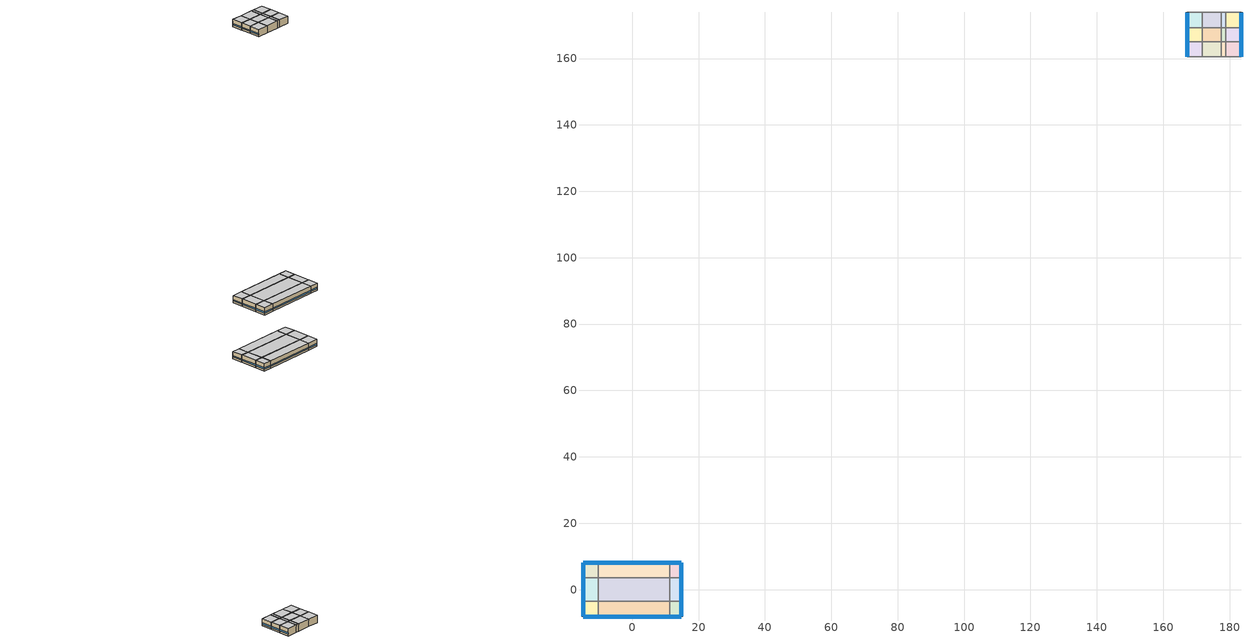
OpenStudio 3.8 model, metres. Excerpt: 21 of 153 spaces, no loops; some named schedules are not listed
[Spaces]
Outpatient Office A end_a - Story Mid2
 floor adiabatic (Typical Interior Floor): -14.8,-8.11 -14.8,-3.54 -10.22,-3.54 -10.22,-8.11 z6.1
 wall outside: -14.8,-3.54 -14.8,-8.11 -10.22,-8.11 z6.1:9.14
 wall to Outpatient Office B end_a - Story Mid2: -10.22,-3.54 -14.8,-3.54 z6.1:9.14
 wall to Outpatient Office A  - Story Mid2: -10.22,-8.11 -10.22,-3.54 z6.1:9.14
 window (Window U-0.75 SHGC 0.48): -14.8,-3.56 -14.8,-8.08 / -14.77,-8.11 -10.25,-8.11 z6.86:7.41
 ceiling adiabatic (Typical Interior Ceiling): -10.22,-8.11 -10.22,-3.54 -14.8,-3.54 -14.8,-8.11 z9.14
Outpatient Office B end_a - Story Mid2
 floor adiabatic (Typical Interior Floor): -14.8,-3.54 -14.8,3.54 -10.22,3.54 -10.22,-3.54 z6.1
 wall outside: -14.8,3.54 -14.8,-3.54 z6.1:9.14
 wall to Outpatient Office C end_a - Story Mid2: -10.22,3.54 -14.8,3.54 z6.1:9.14
 wall to Outpatient Office B  - Story Mid2: -10.22,-3.54 -10.22,3.54 z6.1:9.14
 window (Window U-0.75 SHGC 0.48): -14.8,3.51 -14.8,-3.51 z6.86:7.41
 ceiling adiabatic (Typical Interior Ceiling): -10.22,-3.54 -10.22,3.54 -14.8,3.54 -14.8,-3.54 z9.14
Outpatient Office C end_a - Story Mid2
 floor adiabatic (Typical Interior Floor): -14.8,3.54 -14.8,8.11 -10.22,8.11 -10.22,3.54 z6.1
 wall outside: -10.22,8.11 -14.8,8.11 -14.8,3.54 z6.1:9.14
 wall to Outpatient Office C  - Story Mid2: -10.22,3.54 -10.22,8.11 z6.1:9.14
 window (Window U-0.75 SHGC 0.48): -10.25,8.11 -14.77,8.11 / -14.8,8.08 -14.8,3.56 z6.86:7.41
 ceiling adiabatic (Typical Interior Ceiling): -10.22,3.54 -10.22,8.11 -14.8,8.11 -14.8,3.54 z9.14
Outpatient Office A  - Story Mid2
 floor adiabatic (Typical Interior Floor): -10.22,-8.11 -10.22,-3.54 11.34,-3.54 11.34,-8.11 z6.1
 wall outside: -10.22,-8.11 11.34,-8.11 z6.1:9.14
 wall to Outpatient Office B  - Story Mid2: 11.34,-3.54 -10.22,-3.54 z6.1:9.14
 wall to Outpatient Janitor A  - Story Mid2: 11.34,-8.11 11.34,-3.54 z6.1:9.14
 window (Window U-0.75 SHGC 0.48): -10.2,-8.11 11.31,-8.11 z6.86:7.41
 ceiling adiabatic (Typical Interior Ceiling): 11.34,-8.11 11.34,-3.54 -10.22,-3.54 -10.22,-8.11 z9.14
Outpatient Office B  - Story Mid2
 floor adiabatic (Typical Interior Floor): -10.22,-3.54 -10.22,3.54 11.34,3.54 11.34,-3.54 z6.1
 wall to Outpatient Office C  - Story Mid2: 11.34,3.54 -10.22,3.54 z6.1:9.14
 wall to Outpatient Janitor B  - Story Mid2: 11.34,-3.54 11.34,3.54 z6.1:9.14
 ceiling adiabatic (Typical Interior Ceiling): 11.34,-3.54 11.34,3.54 -10.22,3.54 -10.22,-3.54 z9.14
Outpatient Office C  - Story Mid2
 floor adiabatic (Typical Interior Floor): -10.22,3.54 -10.22,8.11 11.34,8.11 11.34,3.54 z6.1
 wall outside: 11.34,8.11 -10.22,8.11 z6.1:9.14
 wall to Outpatient Janitor C  - Story Mid2: 11.34,3.54 11.34,8.11 z6.1:9.14
 window (Window U-0.75 SHGC 0.48): 11.31,8.11 -10.2,8.11 z6.86:7.41
 ceiling adiabatic (Typical Interior Ceiling): 11.34,3.54 11.34,8.11 -10.22,8.11 -10.22,3.54 z9.14
Outpatient Janitor A  - Story Mid2
 floor adiabatic (Typical Interior Floor): 11.34,-8.11 11.34,-3.54 14.8,-3.54 14.8,-8.11 z6.1
 wall outside: 11.34,-8.11 14.8,-8.11 14.8,-3.54 z6.1:9.14
 wall to Outpatient Janitor B  - Story Mid2: 14.8,-3.54 11.34,-3.54 z6.1:9.14
 window (Window U-0.75 SHGC 0.48): 11.36,-8.11 14.77,-8.11 / 14.8,-8.08 14.8,-3.56 z6.86:7.41
 ceiling adiabatic (Typical Interior Ceiling): 14.8,-8.11 14.8,-3.54 11.34,-3.54 11.34,-8.11 z9.14
Outpatient Janitor B  - Story Mid2
 floor adiabatic (Typical Interior Floor): 11.34,-3.54 11.34,3.54 14.8,3.54 14.8,-3.54 z6.1
 wall outside: 14.8,-3.54 14.8,3.54 z6.1:9.14
 wall to Outpatient Janitor C  - Story Mid2: 14.8,3.54 11.34,3.54 z6.1:9.14
 window (Window U-0.75 SHGC 0.48): 14.8,-3.51 14.8,3.51 z6.86:7.41
 ceiling adiabatic (Typical Interior Ceiling): 14.8,-3.54 14.8,3.54 11.34,3.54 11.34,-3.54 z9.14
Outpatient Janitor C  - Story Mid2
 floor adiabatic (Typical Interior Floor): 11.34,3.54 11.34,8.11 14.8,8.11 14.8,3.54 z6.1
 wall outside: 14.8,3.54 14.8,8.11 11.34,8.11 z6.1:9.14
 window (Window U-0.75 SHGC 0.48): 14.8,3.56 14.8,8.08 / 14.77,8.11 11.36,8.11 z6.86:7.41
 ceiling adiabatic (Typical Interior Ceiling): 14.8,3.54 14.8,8.11 11.34,8.11 11.34,3.54 z9.14
Outpatient Janitor A end_a - Story Mid2
 floor adiabatic (Typical Interior Floor): 167.2,160.51 167.2,165.08 171.77,165.08 171.77,160.51 z6.1
 wall outside: 167.2,165.08 167.2,160.51 z6.1:9.14
 wall to Outpatient Janitor B end_a - Story Mid2: 171.77,165.08 167.2,165.08 z6.1:9.14
 wall to Outpatient Janitor A  - Story Mid2 1: 171.77,160.51 171.77,165.08 z6.1:9.14
 wall adiabatic (Typical Interior Wall): 167.2,160.51 171.77,160.51 z6.1:9.14
 window (Window U-0.75 SHGC 0.48): 167.2,165.06 167.2,160.53 z6.86:7.41
 ceiling adiabatic (Typical Interior Ceiling): 171.77,160.51 171.77,165.08 167.2,165.08 167.2,160.51 z9.14
Outpatient Janitor B end_a - Story Mid2
 floor adiabatic (Typical Interior Floor): 167.2,165.08 167.2,169.31 171.77,169.31 171.77,165.08 z6.1
 wall outside: 167.2,169.31 167.2,165.08 z6.1:9.14
 wall to Outpatient Janitor C end_a - Story Mid2: 171.77,169.31 167.2,169.31 z6.1:9.14
 wall to Outpatient Janitor B  - Story Mid2 1: 171.77,165.08 171.77,169.31 z6.1:9.14
 window (Window U-0.75 SHGC 0.48): 167.2,169.28 167.2,165.11 z6.86:7.41
 ceiling adiabatic (Typical Interior Ceiling): 171.77,165.08 171.77,169.31 167.2,169.31 167.2,165.08 z9.14
Outpatient Janitor C end_a - Story Mid2
 floor adiabatic (Typical Interior Floor): 167.2,169.31 167.2,173.88 171.77,173.88 171.77,169.31 z6.1
 wall outside: 167.2,173.88 167.2,169.31 z6.1:9.14
 wall adiabatic (Typical Interior Wall): 171.77,173.88 167.2,173.88 z6.1:9.14
 wall to Outpatient Janitor C  - Story Mid2 1: 171.77,169.31 171.77,173.88 z6.1:9.14
 window (Window U-0.75 SHGC 0.48): 167.2,173.86 167.2,169.33 z6.86:7.41
 ceiling adiabatic (Typical Interior Ceiling): 171.77,169.31 171.77,173.88 167.2,173.88 167.2,169.31 z9.14
Outpatient Janitor A  - Story Mid2 1
 floor adiabatic (Typical Interior Floor): 171.77,160.51 171.77,165.08 177.53,165.08 177.53,160.51 z6.1
 wall to Outpatient Janitor B  - Story Mid2 1: 177.53,165.08 171.77,165.08 z6.1:9.14
 wall to Outpatient PhysicalTherapy A  - Story Mid2: 177.53,160.51 177.53,165.08 z6.1:9.14
 wall adiabatic (Typical Interior Wall): 171.77,160.51 177.53,160.51 z6.1:9.14
 ceiling adiabatic (Typical Interior Ceiling): 177.53,160.51 177.53,165.08 171.77,165.08 171.77,160.51 z9.14
Outpatient Janitor B  - Story Mid2 1
 floor adiabatic (Typical Interior Floor): 171.77,165.08 171.77,169.31 177.53,169.31 177.53,165.08 z6.1
 wall to Outpatient Janitor C  - Story Mid2 1: 177.53,169.31 171.77,169.31 z6.1:9.14
 wall to Outpatient PhysicalTherapy B  - Story Mid2: 177.53,165.08 177.53,169.31 z6.1:9.14
 ceiling adiabatic (Typical Interior Ceiling): 177.53,165.08 177.53,169.31 171.77,169.31 171.77,165.08 z9.14
Outpatient Janitor C  - Story Mid2 1
 floor adiabatic (Typical Interior Floor): 171.77,169.31 171.77,173.88 177.53,173.88 177.53,169.31 z6.1
 wall adiabatic (Typical Interior Wall): 177.53,173.88 171.77,173.88 z6.1:9.14
 wall to Outpatient PhysicalTherapy C  - Story Mid2: 177.53,169.31 177.53,173.88 z6.1:9.14
 ceiling adiabatic (Typical Interior Ceiling): 177.53,169.31 177.53,173.88 171.77,173.88 171.77,169.31 z9.14
Outpatient PhysicalTherapy A  - Story Mid2
 floor adiabatic (Typical Interior Floor): 177.53,160.51 177.53,165.08 178.84,165.08 178.84,160.51 z6.1
 wall to Outpatient PhysicalTherapy B  - Story Mid2: 178.84,165.08 177.53,165.08 z6.1:9.14
 wall to Outpatient Janitor A end_b - Story Mid2: 178.84,160.51 178.84,165.08 z6.1:9.14
 wall adiabatic (Typical Interior Wall): 177.53,160.51 178.84,160.51 z6.1:9.14
 ceiling adiabatic (Typical Interior Ceiling): 178.84,160.51 178.84,165.08 177.53,165.08 177.53,160.51 z9.14
Outpatient PhysicalTherapy B  - Story Mid2
 floor adiabatic (Typical Interior Floor): 177.53,165.08 177.53,169.31 178.84,169.31 178.84,165.08 z6.1
 wall to Outpatient PhysicalTherapy C  - Story Mid2: 178.84,169.31 177.53,169.31 z6.1:9.14
 wall to Outpatient Janitor B end_b - Story Mid2: 178.84,165.08 178.84,169.31 z6.1:9.14
 ceiling adiabatic (Typical Interior Ceiling): 178.84,165.08 178.84,169.31 177.53,169.31 177.53,165.08 z9.14
Outpatient PhysicalTherapy C  - Story Mid2
 floor adiabatic (Typical Interior Floor): 177.53,169.31 177.53,173.88 178.84,173.88 178.84,169.31 z6.1
 wall adiabatic (Typical Interior Wall): 178.84,173.88 177.53,173.88 z6.1:9.14
 wall to Outpatient Janitor C end_b - Story Mid2: 178.84,169.31 178.84,173.88 z6.1:9.14
 ceiling adiabatic (Typical Interior Ceiling): 178.84,169.31 178.84,173.88 177.53,173.88 177.53,169.31 z9.14
Outpatient Janitor A end_b - Story Mid2
 floor adiabatic (Typical Interior Floor): 178.84,160.51 178.84,165.08 183.41,165.08 183.41,160.51 z6.1
 wall outside: 183.41,160.51 183.41,165.08 z6.1:9.14
 wall to Outpatient Janitor B end_b - Story Mid2: 183.41,165.08 178.84,165.08 z6.1:9.14
 wall adiabatic (Typical Interior Wall): 178.84,160.51 183.41,160.51 z6.1:9.14
 window (Window U-0.75 SHGC 0.48): 183.41,160.53 183.41,165.06 z6.86:7.41
 ceiling adiabatic (Typical Interior Ceiling): 183.41,160.51 183.41,165.08 178.84,165.08 178.84,160.51 z9.14
Outpatient Janitor B end_b - Story Mid2
 floor adiabatic (Typical Interior Floor): 178.84,165.08 178.84,169.31 183.41,169.31 183.41,165.08 z6.1
 wall outside: 183.41,165.08 183.41,169.31 z6.1:9.14
 wall to Outpatient Janitor C end_b - Story Mid2: 183.41,169.31 178.84,169.31 z6.1:9.14
 window (Window U-0.75 SHGC 0.48): 183.41,165.11 183.41,169.28 z6.86:7.41
 ceiling adiabatic (Typical Interior Ceiling): 183.41,165.08 183.41,169.31 178.84,169.31 178.84,165.08 z9.14
Outpatient Janitor C end_b - Story Mid2
 floor adiabatic (Typical Interior Floor): 178.84,169.31 178.84,173.88 183.41,173.88 183.41,169.31 z6.1
 wall outside: 183.41,169.31 183.41,173.88 z6.1:9.14
 wall adiabatic (Typical Interior Wall): 183.41,173.88 178.84,173.88 z6.1:9.14
 window (Window U-0.75 SHGC 0.48): 183.41,169.33 183.41,173.86 z6.86:7.41
 ceiling adiabatic (Typical Interior Ceiling): 183.41,169.31 183.41,173.88 178.84,173.88 178.84,169.31 z9.14
[Site]
Baltimore Washingto_MD_USA: Latitude {deg}=39.17; Longitude {deg}=-76.68; Time Zone {hr}=-5; Elevation {m}=47; Terrain=City
[Site:WaterMainsTemperature]
Calculation Method=Correlation; Annual Average Outdoor Air Temperature {C}=13.67; Maximum Difference In Monthly Average Outdoor Air Temperatures {deltaC}=25.27
[SizingPeriod:DesignDay] Barometric Pressure {Pa}=100762; Rain Indicator=No; Snow Indicator=No; Day of Month=21; Daylight Saving Time Indicator=No; Humidity Condition Type=Wetbulb; Dry-Bulb Temperature Range Modifier Type=DefaultMultipliers
Name | Maximum Dry-Bulb Temperature {C} | Daily Dry-Bulb Temperature Range {deltaC} | Wind Speed {m/s} | Wind Direction {deg} | Month | Day Type | Wetbulb or DewPoint at Maximum Dry-Bulb {C} | Solar Model Indicator | ASHRAE Clear Sky Optical Depth for Beam Irradiance | ASHRAE Clear Sky Optical Depth for Diffuse Irradiance | Sky Clearness
Baltimore Washingto Ann Clg .4% Condns DB=>MWB 1 | 34.4 | 10.3 | 4.4 | 280 | 7 | SummerDesignDay | 23.8 | ASHRAETau | 0.455 | 2.129
Baltimore Washingto Ann Clg .4% Condns WB=>MDB 1 | 31.5 | 10.3 | 4.4 | 280 | 7 | SummerDesignDay | 25.6 | ASHRAETau | 0.455 | 2.129
Baltimore Washingto Ann Htg 99.6% Condns DB 1 | -10 | 0 | 3.8 | 290 | 1 | WinterDesignDay | -10 | ASHRAEClearSky |  |  | 0
Baltimore Washingto August .4% Condns DB=>MCWB 1 | 36 | 10.1 | 4.4 | 280 | 8 | SummerDesignDay | 24.3 | ASHRAETau | 0.44 | 2.186
[ClimateZones]
Climate Zone Institution Name 1=ASHRAE; Climate Zone Document Name 1=ANSI/ASHRAE Standard 169; Climate Zone Document Year 1=2006; Climate Zone Value 1=ASHRAE 169-2013-4A
[Building]
ComStock DOE Ref 1980-2004|Outpatient: North Axis {deg}=90; Default Construction Set=ComStock DOE Ref 1980-2004 - Outpatient - ASHRAE 169-2013-4A; Default Schedule Set=Building Default Schedule Set; Standards Building Type=Outpatient
[Site:GroundTemperature:FCfactorMethod]
January Ground Temperature {C}=14; February Ground Temperature {C}=7.3; March Ground Temperature {C}=3.3; April Ground Temperature {C}=1.2; May Ground Temperature {C}=-0.2; June Ground Temperature {C}=5.6; July Ground Temperature {C}=10.9; August Ground Temperature {C}=16.1; September Ground Temperature {C}=21.7; October Ground Temperature {C}=25; November Ground Temperature {C}=24.8; December Ground Temperature {C}=19.9
[DefaultConstructionSet]
ComStock DOE Ref 1980-2004 - Outpatient - ASHRAE 169-2013-4A: Default Exterior Surface Constructions=Default Surface Constructions 1; Default Interior Surface Constructions=Default Surface Constructions 2; Default Ground Contact Surface Constructions=Default Surface Constructions 3; Default Exterior SubSurface Constructions=Default Sub Surface Constructions 1; Default Interior SubSurface Constructions=Default Sub Surface Constructions 2; Interior Partition Construction=Typical Interior Partition
[DefaultSurfaceConstructions]
Name | Floor Construction | Wall Construction | Roof Ceiling Construction
Default Surface Constructions 1 | Typical Insulated Exterior Mass Floor | Typical Insulated Exterior Mass Wall R-8.33 | Typical IEAD Roof R-17.24
Default Surface Constructions 2 | Typical Interior Floor | Typical Interior Wall | Typical Interior Ceiling
Default Surface Constructions 3 | Typical Insulated Carpeted 6in Slab Floor | Typical Insulated Basement Mass Wall R-9.01
[Construction]
Typical Insulated Exterior Mass Floor: Typical Insulation R-9.06, 4 in. Normalweight Concrete Floor, Typical Carpet Pad
Typical IEAD Roof R-17.24: Roof Membrane, Typical Insulation R-16.12, Metal Roof Surface
Typical Interior Floor: 100mm Normalweight concrete floor, CP02 CARPET PAD
Typical Interior Wall: G01 13mm gypsum board, G01 13mm gypsum board
Typical Interior Ceiling: CP02 CARPET PAD, 100mm Normalweight concrete floor
Typical Insulated Carpeted 6in Slab Floor: 6 in. Normalweight Concrete Floor, Typical Carpet Pad
Typical Insulated Basement Mass Wall R-9.01: Typical Insulation R-7.46, 8 in. Concrete Block Basement Wall
U 0.59 SHGC 0.36 Simple Glazing Window U-0.59 SHGC 0.36: U 0.59 SHGC 0.36 Simple Glazing U-0.59 SHGC 0.36
U 0.59 SHGC 0.36 Simple Glazing Window U-0.59 SHGC 0.36 1: U 0.59 SHGC 0.36 Simple Glazing U-0.59 SHGC 0.36 1
Typical Insulated Metal Door: F08 Metal surface, Typical Insulation R-5.94
U 0.88 SHGC 0.16 Sgl Ref-A-L Clr 6mm: REF A CLEAR LO 6MM
Typical Overhead Door: Typical Insulation R-5.94
Typical Interior Window: Clear 3mm
Typical Interior Door; Typical Interior Partition: G05 25mm wood
Typical Insulated Exterior Mass Wall R-8.33: 1IN Stucco, 8IN CONCRETE HW RefBldg, Typical Insulation R-5.94, 1/2IN Gypsum
InteriorFurnishings 1: Std Wood 6inch 1
Window U-0.75 SHGC 0.48: Simple Glazing Double - No LowE - Tinted/Reflective - Aluminum
[Material:NoMass] Roughness=Smooth; Thermal Absorptance=0.9; Solar Absorptance=0.7
Name | Thermal Resistance {m2-K/W} | Visible Absorptance
Typical Insulation R-9.06 | 1.59504 | 0.7
Typical Carpet Pad; CP02 CARPET PAD | 0.21648 | 0.8
Typical Insulation R-16.12 | 2.83962 | 0.7
Typical Insulation R-7.46 | 1.31358 | 0.7
Typical Insulation R-5.94 | 1.04695 | 0.7
[Material] Thermal Absorptance=0.9
Name | Roughness | Thickness {m} | Conductivity {W/m-K} | Density {kg/m3} | Specific Heat {J/kg-K} | Solar Absorptance | Visible Absorptance
4 in. Normalweight Concrete Floor | MediumRough | 0.1016 | 2.31 | 2322 | 832 | 0.7 | 0.7
Roof Membrane | VeryRough | 0.0095 | 0.16 | 1121.29 | 1460 | 0.7 | 0.7
Metal Roof Surface; F08 Metal surface | Smooth | 0.0008 | 45.28 | 7824 | 500 | 0.7 | 0.7
100mm Normalweight concrete floor | MediumRough | 0.1016 | 2.31045 | 2322 | 832.557 | 0.7 | 0.7
G01 13mm gypsum board | Smooth | 0.0127 | 0.160031 | 800.001 | 1090.73 | 0.7 | 0.5
6 in. Normalweight Concrete Floor | MediumRough | 0.1524 | 2.31 | 2322 | 832 | 0.7 | 0.7
8 in. Concrete Block Basement Wall | MediumRough | 0.2032 | 1.326 | 1842 | 912 | 0.7 | 0.7
G05 25mm wood | MediumSmooth | 0.0254 | 0.15 | 608 | 1630 | 0.5 | 0.5
1IN Stucco | Smooth | 0.0253 | 0.6918 | 1858 | 837 | 0.7 | 0.92
8IN CONCRETE HW RefBldg | Rough | 0.2032 | 1.311 | 2240 | 836.8 | 0.7 | 0.7
1/2IN Gypsum | Smooth | 0.0127 | 0.16 | 784.9 | 830 | 0.4 | 0.4
Std Wood 6inch 1 | MediumSmooth | 0.15 | 0.12 | 540 | 1210 | 0.7 | 0.7
[DefaultSubSurfaceConstructions]
Name | Fixed Window Construction | Operable Window Construction | Door Construction | Glass Door Construction | Overhead Door Construction | Tubular Daylight Dome Construction | Tubular Daylight Diffuser Construction
Default Sub Surface Constructions 1 | U 0.59 SHGC 0.36 Simple Glazing Window U-0.59 SHGC 0.36 | U 0.59 SHGC 0.36 Simple Glazing Window U-0.59 SHGC 0.36 1 | Typical Insulated Metal Door | U 0.88 SHGC 0.16 Sgl Ref-A-L Clr 6mm | Typical Overhead Door | Typical Interior Window | Typical Interior Window
Default Sub Surface Constructions 2 | Typical Interior Window | Typical Interior Window | Typical Interior Door
[WindowMaterial:SimpleGlazingSystem]
Name | U-Factor {W/m2-K} | Solar Heat Gain Coefficient | Visible Transmittance
U 0.59 SHGC 0.36 Simple Glazing U-0.59 SHGC 0.36; U 0.59 SHGC 0.36 Simple Glazing U-0.59 SHGC 0.36 1 | 3.35018 | 0.36 | 0.27
Simple Glazing Double - No LowE - Tinted/Reflective - Aluminum | 4.25302 | 0.484 | 0.411
[WindowMaterial:Glazing] Optical Data Type=SpectralAverage; Infrared Transmittance at Normal Incidence=0; Front Side Infrared Hemispherical Emissivity=0.84; Conductivity {W/m-K}=0.9; Dirt Correction Factor for Solar and Visible Transmittance=1; Solar Diffusing=No
Name | Thickness {m} | Solar Transmittance at Normal Incidence | Front Side Solar Reflectance at Normal Incidence | Back Side Solar Reflectance at Normal Incidence | Visible Transmittance at Normal Incidence | Front Side Visible Reflectance at Normal Incidence | Back Side Visible Reflectance at Normal Incidence | Back Side Infrared Hemispherical Emissivity
REF A CLEAR LO 6MM | 0.006 | 0.066 | 0.341 | 0.493 | 0.08 | 0.41 | 0.37 | 0.4
Clear 3mm | 0.003 | 0.837 | 0.075 | 0.075 | 0.898 | 0.081 | 0.081 | 0.84
[SpaceType] Standards Building Type=Outpatient
Name | Default Schedule Set | Design Specification Outdoor Air Object | Standards Space Type
Outpatient PhysicalTherapy - ComStock DOE Ref 1980-2004 | Outpatient PhysicalTherapy Schedule Set | Outpatient PhysicalTherapy Ventilation | PhysicalTherapy
Outpatient Janitor - ComStock DOE Ref 1980-2004 | Outpatient Janitor Schedule Set | Outpatient Janitor Ventilation | Janitor
Outpatient Office - ComStock DOE Ref 1980-2004 | Outpatient Office Schedule Set | Outpatient Office Ventilation | Office
[BuildingStory]
Story Mid2: Nominal Z Coordinate {m}=6.096; Nominal Floor to Floor Height {m}=3.048
[Space] Building Story=Story Mid2
Name | Space Type | Thermal Zone
Outpatient Office A end_a - Story Mid2 | Outpatient Office - ComStock DOE Ref 1980-2004 | Zone Outpatient Office A end_a - Story Mid2
Outpatient Office B end_a - Story Mid2 | Outpatient Office - ComStock DOE Ref 1980-2004 | Zone Outpatient Office B end_a - Story Mid2
Outpatient Office C end_a - Story Mid2 | Outpatient Office - ComStock DOE Ref 1980-2004 | Zone Outpatient Office C end_a - Story Mid2
Outpatient Office A  - Story Mid2 | Outpatient Office - ComStock DOE Ref 1980-2004 | Zone Outpatient Office A  - Story Mid2
Outpatient Office B  - Story Mid2 | Outpatient Office - ComStock DOE Ref 1980-2004 | Zone Outpatient Office B  - Story Mid2
Outpatient Office C  - Story Mid2 | Outpatient Office - ComStock DOE Ref 1980-2004 | Zone Outpatient Office C  - Story Mid2
Outpatient Janitor A  - Story Mid2 | Outpatient Janitor - ComStock DOE Ref 1980-2004 | Zone Outpatient Janitor A  - Story Mid2
Outpatient Janitor B  - Story Mid2 | Outpatient Janitor - ComStock DOE Ref 1980-2004 | Zone Outpatient Janitor B  - Story Mid2
Outpatient Janitor C  - Story Mid2 | Outpatient Janitor - ComStock DOE Ref 1980-2004 | Zone Outpatient Janitor C  - Story Mid2
Outpatient Janitor A end_a - Story Mid2 | Outpatient Janitor - ComStock DOE Ref 1980-2004 | Zone Outpatient Janitor A end_a - Story Mid2
Outpatient Janitor B end_a - Story Mid2 | Outpatient Janitor - ComStock DOE Ref 1980-2004 | Zone Outpatient Janitor B end_a - Story Mid2
Outpatient Janitor C end_a - Story Mid2 | Outpatient Janitor - ComStock DOE Ref 1980-2004 | Zone Outpatient Janitor C end_a - Story Mid2
Outpatient Janitor A  - Story Mid2 1 | Outpatient Janitor - ComStock DOE Ref 1980-2004 | Zone Outpatient Janitor A  - Story Mid2 1
Outpatient Janitor B  - Story Mid2 1 | Outpatient Janitor - ComStock DOE Ref 1980-2004 | Zone Outpatient Janitor B  - Story Mid2 1
Outpatient Janitor C  - Story Mid2 1 | Outpatient Janitor - ComStock DOE Ref 1980-2004 | Zone Outpatient Janitor C  - Story Mid2 1
Outpatient PhysicalTherapy A  - Story Mid2 | Outpatient PhysicalTherapy - ComStock DOE Ref 1980-2004 | Zone Outpatient PhysicalTherapy A  - Story Mid2
Outpatient PhysicalTherapy B  - Story Mid2 | Outpatient PhysicalTherapy - ComStock DOE Ref 1980-2004 | Zone Outpatient PhysicalTherapy B  - Story Mid2
Outpatient PhysicalTherapy C  - Story Mid2 | Outpatient PhysicalTherapy - ComStock DOE Ref 1980-2004 | Zone Outpatient PhysicalTherapy C  - Story Mid2
Outpatient Janitor A end_b - Story Mid2 | Outpatient Janitor - ComStock DOE Ref 1980-2004 | Zone Outpatient Janitor A end_b - Story Mid2
Outpatient Janitor B end_b - Story Mid2 | Outpatient Janitor - ComStock DOE Ref 1980-2004 | Zone Outpatient Janitor B end_b - Story Mid2
Outpatient Janitor C end_b - Story Mid2 | Outpatient Janitor - ComStock DOE Ref 1980-2004 | Zone Outpatient Janitor C end_b - Story Mid2
[ThermalZone] Multiplier=1; Use Ideal Air Loads=No
Name | Thermostat
Zone Outpatient Office A end_a - Story Mid2 | Outpatient Office - ComStock DOE Ref 1980-2004 Thermostat 3
Zone Outpatient Office B end_a - Story Mid2 | Outpatient Office - ComStock DOE Ref 1980-2004 Thermostat 9
Zone Outpatient Office C end_a - Story Mid2 | Outpatient Office - ComStock DOE Ref 1980-2004 Thermostat 15
Zone Outpatient Office A  - Story Mid2 | Outpatient Office - ComStock DOE Ref 1980-2004 Thermostat
Zone Outpatient Office B  - Story Mid2 | Outpatient Office - ComStock DOE Ref 1980-2004 Thermostat 6
Zone Outpatient Office C  - Story Mid2 | Outpatient Office - ComStock DOE Ref 1980-2004 Thermostat 12
Zone Outpatient Janitor A  - Story Mid2 | Outpatient Janitor - ComStock DOE Ref 1980-2004 Thermostat
Zone Outpatient Janitor B  - Story Mid2 | Outpatient Janitor - ComStock DOE Ref 1980-2004 Thermostat 4
Zone Outpatient Janitor C  - Story Mid2 | Outpatient Janitor - ComStock DOE Ref 1980-2004 Thermostat 8
Zone Outpatient Janitor A end_a - Story Mid2 | Outpatient Janitor - ComStock DOE Ref 1980-2004 Thermostat 2
Zone Outpatient Janitor B end_a - Story Mid2 | Outpatient Janitor - ComStock DOE Ref 1980-2004 Thermostat 6
Zone Outpatient Janitor C end_a - Story Mid2 | Outpatient Janitor - ComStock DOE Ref 1980-2004 Thermostat 10
Zone Outpatient Janitor A  - Story Mid2 1 | Outpatient Janitor - ComStock DOE Ref 1980-2004 Thermostat 1
Zone Outpatient Janitor B  - Story Mid2 1 | Outpatient Janitor - ComStock DOE Ref 1980-2004 Thermostat 5
Zone Outpatient Janitor C  - Story Mid2 1 | Outpatient Janitor - ComStock DOE Ref 1980-2004 Thermostat 9
Zone Outpatient PhysicalTherapy A  - Story Mid2 | Outpatient PhysicalTherapy - ComStock DOE Ref 1980-2004 Thermostat 1
Zone Outpatient PhysicalTherapy B  - Story Mid2 | Outpatient PhysicalTherapy - ComStock DOE Ref 1980-2004 Thermostat 4
Zone Outpatient PhysicalTherapy C  - Story Mid2 | Outpatient PhysicalTherapy - ComStock DOE Ref 1980-2004 Thermostat 7
Zone Outpatient Janitor A end_b - Story Mid2 | Outpatient Janitor - ComStock DOE Ref 1980-2004 Thermostat 3
Zone Outpatient Janitor B end_b - Story Mid2 | Outpatient Janitor - ComStock DOE Ref 1980-2004 Thermostat 7
Zone Outpatient Janitor C end_b - Story Mid2 | Outpatient Janitor - ComStock DOE Ref 1980-2004 Thermostat 11
[Lights:Definition] Design Level Calculation Method=Watts/Area; Fraction Visible=0.2; Return Air Fraction=0
Name | Watts per Space Floor Area {W/m2} | Fraction Radiant
Outpatient Office - ComStock DOE Ref 1980-2004 General Lights Definition | 8.57624 | 0.31
Outpatient PhysicalTherapy - ComStock DOE Ref 1980-2004 General Lights Definition | 8.67819 | 0.31
Outpatient PhysicalTherapy - ComStock DOE Ref 1980-2004 Task Lights Definition | 15.587 | 0.125
Outpatient Janitor - ComStock DOE Ref 1980-2004 General Lights Definition | 5.24604 | 0.31
[ElectricEquipment:Definition] Design Level Calculation Method=Watts/Area; Fraction Latent=0; Fraction Radiant=0.5; Fraction Lost=0
Name | Watts per Space Floor Area {W/m2}
Outpatient Office Elec Equip Definition | 11.8403
Outpatient PhysicalTherapy Elec Equip Definition | 16.1459
[ElectricEquipment]
Name | Electric Equipment Definition | Space or SpaceType
Outpatient Office Elec Equip | Outpatient Office Elec Equip Definition | Outpatient Office - ComStock DOE Ref 1980-2004
Outpatient PhysicalTherapy Elec Equip | Outpatient PhysicalTherapy Elec Equip Definition | Outpatient PhysicalTherapy - ComStock DOE Ref 1980-2004
[DesignSpecification:OutdoorAir]
Name | Outdoor Air Flow per Person {m3/s-person} | Outdoor Air Flow per Floor Area {m3/s-m2} | Outdoor Air Flow Air Changes per Hour {1/hr} | Outdoor Air Method
Outpatient Janitor Ventilation | 0 | 0 | 0
Outpatient Office Ventilation | 0.00943895 |  |  | Sum
Outpatient PhysicalTherapy Ventilation |  | 0.0023876 |  | Sum
[DefaultScheduleSet]
Name | Number of People Schedule | People Activity Level Schedule | Lighting Schedule | Electric Equipment Schedule | Infiltration Schedule | Hours of Operation Schedule
Outpatient Janitor Schedule Set; Outpatient Office Schedule Set; Outpatient PhysicalTherapy Schedule Set | Outpatient Bldg Occ | Outpatient Activity | Outpatient Bldg Light | Outpatient Bldg Equip | Outpatient Infil
Building Default Schedule Set |  |  |  |  |  | Building Hours of Operation NonResidential
[People:Definition] Number of People Calculation Method=People/Area; Fraction Radiant=0.3
Name | People per Space Floor Area {person/m2}
Outpatient Office People Definition | 0.0500522
Outpatient PhysicalTherapy People Definition | 0.199993
[People] Work Efficiency Schedule=Work Efficiency Schedule; Clothing Insulation Schedule=Clothing Schedule; Air Velocity Schedule=Air Velocity Schedule; Multiplier=1
Name | People Definition | Space or SpaceType
Outpatient Office People | Outpatient Office People Definition | Outpatient Office - ComStock DOE Ref 1980-2004
Outpatient PhysicalTherapy People | Outpatient PhysicalTherapy People Definition | Outpatient PhysicalTherapy - ComStock DOE Ref 1980-2004
[Exterior:Lights:Definition]
Name | Design Level {W}
Parking Areas and Drives Def (W/ft^2) | 0.0497494
Building Facades Def (W/ft^2) | 0.25
Main Entries Def (W/ft) | 30
Other Doors Def (W/ft) | 25
[Exterior:Lights] Schedule=Always On Discrete; Control Option=AstronomicalClock
Name | Exterior Lights Definition | Multiplier
Parking Areas and Drives | Parking Areas and Drives Def (W/ft^2) | 75937.5
Building Facades | Building Facades Def (W/ft^2) | 3883.26
Main Entries | Main Entries Def (W/ft) | 8
Other Doors | Other Doors Def (W/ft) | 15.57
[ThermostatSetpoint:DualSetpoint] Heating Setpoint Temperature Schedule=Outpatient HtgSetp; Cooling Setpoint Temperature Schedule=Outpatient ClgSetp
Outpatient Janitor - ComStock DOE Ref 1980-2004 Thermostat; Outpatient Janitor - ComStock DOE Ref 1980-2004 Thermostat 1; Outpatient Janitor - ComStock DOE Ref 1980-2004 Thermostat 2; Outpatient Janitor - ComStock DOE Ref 1980-2004 Thermostat 3; Outpatient Janitor - ComStock DOE Ref 1980-2004 Thermostat 4; Outpatient Janitor - ComStock DOE Ref 1980-2004 Thermostat 5; Outpatient Janitor - ComStock DOE Ref 1980-2004 Thermostat 6; Outpatient Janitor - ComStock DOE Ref 1980-2004 Thermostat 7; Outpatient Janitor - ComStock DOE Ref 1980-2004 Thermostat 8; Outpatient Janitor - ComStock DOE Ref 1980-2004 Thermostat 9; Outpatient Janitor - ComStock DOE Ref 1980-2004 Thermostat 10; Outpatient Janitor - ComStock DOE Ref 1980-2004 Thermostat 11; Outpatient Office - ComStock DOE Ref 1980-2004 Thermostat; Outpatient Office - ComStock DOE Ref 1980-2004 Thermostat 3; Outpatient Office - ComStock DOE Ref 1980-2004 Thermostat 6; Outpatient Office - ComStock DOE Ref 1980-2004 Thermostat 9; Outpatient Office - ComStock DOE Ref 1980-2004 Thermostat 12; Outpatient Office - ComStock DOE Ref 1980-2004 Thermostat 15; Outpatient PhysicalTherapy - ComStock DOE Ref 1980-2004 Thermostat 1; Outpatient PhysicalTherapy - ComStock DOE Ref 1980-2004 Thermostat 4; Outpatient PhysicalTherapy - ComStock DOE Ref 1980-2004 Thermostat 7
[InternalMass:Definition]
Internal Mass Definition 2: Construction=InteriorFurnishings 1; Design Level Calculation Method=SurfaceArea/Area; Surface Area per Space Floor Area=2
[InternalMass] Internal Mass Definition=Internal Mass Definition 2; Multiplier=1
Name | Space or SpaceType
Outpatient Janitor C end_b - Story Mid2 Mass | Outpatient Janitor C end_b - Story Mid2
Outpatient Janitor B end_b - Story Mid2 Mass | Outpatient Janitor B end_b - Story Mid2
Outpatient PhysicalTherapy C  - Story Mid2 Mass | Outpatient PhysicalTherapy C  - Story Mid2
Outpatient PhysicalTherapy B  - Story Mid2 Mass | Outpatient PhysicalTherapy B  - Story Mid2
Outpatient Janitor C  - Story Mid2 1 Mass | Outpatient Janitor C  - Story Mid2 1
Outpatient Janitor B  - Story Mid2 Mass | Outpatient Janitor B  - Story Mid2
Outpatient Office B  - Story Mid2 Mass | Outpatient Office B  - Story Mid2
Outpatient Office A  - Story Mid2 Mass | Outpatient Office A  - Story Mid2
Outpatient Office B end_a - Story Mid2 Mass | Outpatient Office B end_a - Story Mid2
Outpatient Janitor C  - Story Mid2 Mass | Outpatient Janitor C  - Story Mid2
Outpatient Janitor A end_b - Story Mid2 Mass | Outpatient Janitor A end_b - Story Mid2
Outpatient Office C end_a - Story Mid2 Mass | Outpatient Office C end_a - Story Mid2
Outpatient Office C  - Story Mid2 Mass | Outpatient Office C  - Story Mid2
Outpatient Janitor A  - Story Mid2 Mass | Outpatient Janitor A  - Story Mid2
Outpatient Janitor B  - Story Mid2 1 Mass | Outpatient Janitor B  - Story Mid2 1
Outpatient Office A end_a - Story Mid2 Mass | Outpatient Office A end_a - Story Mid2
Outpatient PhysicalTherapy A  - Story Mid2 Mass | Outpatient PhysicalTherapy A  - Story Mid2
Outpatient Janitor A end_a - Story Mid2 Mass | Outpatient Janitor A end_a - Story Mid2
Outpatient Janitor A  - Story Mid2 1 Mass | Outpatient Janitor A  - Story Mid2 1
Outpatient Janitor C end_a - Story Mid2 Mass | Outpatient Janitor C end_a - Story Mid2
Outpatient Janitor B end_a - Story Mid2 Mass | Outpatient Janitor B end_a - Story Mid2
[Lights] Fraction Replaceable=1
Name | Lights Definition | Space or SpaceType
Outpatient Office - ComStock DOE Ref 1980-2004 General Lighting | Outpatient Office - ComStock DOE Ref 1980-2004 General Lights Definition | Outpatient Office - ComStock DOE Ref 1980-2004
Outpatient PhysicalTherapy - ComStock DOE Ref 1980-2004 General Lighting | Outpatient PhysicalTherapy - ComStock DOE Ref 1980-2004 General Lights Definition | Outpatient PhysicalTherapy - ComStock DOE Ref 1980-2004
Outpatient PhysicalTherapy - ComStock DOE Ref 1980-2004 Task Lighting | Outpatient PhysicalTherapy - ComStock DOE Ref 1980-2004 Task Lights Definition | Outpatient PhysicalTherapy - ComStock DOE Ref 1980-2004
Outpatient Janitor - ComStock DOE Ref 1980-2004 General Lighting | Outpatient Janitor - ComStock DOE Ref 1980-2004 General Lights Definition | Outpatient Janitor - ComStock DOE Ref 1980-2004
[SpaceInfiltration:DesignFlowRate] Design Flow Rate Calculation Method=Flow/ExteriorArea; Flow per Exterior Surface Area {m3/s-m2}=0.000619923; Velocity Term Coefficient=0
Name | Space or SpaceType | Schedule | Constant Term Coefficient | Temperature Term Coefficient | Velocity Squared Term Coefficient
Outpatient Janitor C end_b - Story Mid2 HVAC On Infiltration | Outpatient Janitor C end_b - Story Mid2 | Infiltration HVAC On Schedule | -0.0461 | 0.0053 | 0.0311
Outpatient Janitor C end_b - Story Mid2 HVAC Off Infiltration | Outpatient Janitor C end_b - Story Mid2 | Infiltration HVAC Off Schedule | 0 | 0.0174 | 0.0341
Outpatient Janitor B end_b - Story Mid2 HVAC On Infiltration | Outpatient Janitor B end_b - Story Mid2 | Infiltration HVAC On Schedule | -0.0461 | 0.0053 | 0.0311
Outpatient Janitor B end_b - Story Mid2 HVAC Off Infiltration | Outpatient Janitor B end_b - Story Mid2 | Infiltration HVAC Off Schedule | 0 | 0.0174 | 0.0341
Outpatient Janitor B  - Story Mid2 HVAC On Infiltration | Outpatient Janitor B  - Story Mid2 | Infiltration HVAC On Schedule | -0.0461 | 0.0053 | 0.0311
Outpatient Janitor B  - Story Mid2 HVAC Off Infiltration | Outpatient Janitor B  - Story Mid2 | Infiltration HVAC Off Schedule | 0 | 0.0174 | 0.0341
Outpatient Office A  - Story Mid2 HVAC On Infiltration | Outpatient Office A  - Story Mid2 | Infiltration HVAC On Schedule | -0.0461 | 0.0053 | 0.0311
Outpatient Office A  - Story Mid2 HVAC Off Infiltration | Outpatient Office A  - Story Mid2 | Infiltration HVAC Off Schedule | 0 | 0.0174 | 0.0341
Outpatient Office B end_a - Story Mid2 HVAC On Infiltration | Outpatient Office B end_a - Story Mid2 | Infiltration HVAC On Schedule | -0.0461 | 0.0053 | 0.0311
Outpatient Office B end_a - Story Mid2 HVAC Off Infiltration | Outpatient Office B end_a - Story Mid2 | Infiltration HVAC Off Schedule | 0 | 0.0174 | 0.0341
Outpatient Janitor C  - Story Mid2 HVAC On Infiltration | Outpatient Janitor C  - Story Mid2 | Infiltration HVAC On Schedule | -0.0461 | 0.0053 | 0.0311
Outpatient Janitor C  - Story Mid2 HVAC Off Infiltration | Outpatient Janitor C  - Story Mid2 | Infiltration HVAC Off Schedule | 0 | 0.0174 | 0.0341
Outpatient Janitor A end_b - Story Mid2 HVAC On Infiltration | Outpatient Janitor A end_b - Story Mid2 | Infiltration HVAC On Schedule | -0.0461 | 0.0053 | 0.0311
Outpatient Janitor A end_b - Story Mid2 HVAC Off Infiltration | Outpatient Janitor A end_b - Story Mid2 | Infiltration HVAC Off Schedule | 0 | 0.0174 | 0.0341
Outpatient Office C end_a - Story Mid2 HVAC On Infiltration | Outpatient Office C end_a - Story Mid2 | Infiltration HVAC On Schedule | -0.0461 | 0.0053 | 0.0311
Outpatient Office C end_a - Story Mid2 HVAC Off Infiltration | Outpatient Office C end_a - Story Mid2 | Infiltration HVAC Off Schedule | 0 | 0.0174 | 0.0341
Outpatient Office C  - Story Mid2 HVAC On Infiltration | Outpatient Office C  - Story Mid2 | Infiltration HVAC On Schedule | -0.0461 | 0.0053 | 0.0311
Outpatient Office C  - Story Mid2 HVAC Off Infiltration | Outpatient Office C  - Story Mid2 | Infiltration HVAC Off Schedule | 0 | 0.0174 | 0.0341
Outpatient Janitor A  - Story Mid2 HVAC On Infiltration | Outpatient Janitor A  - Story Mid2 | Infiltration HVAC On Schedule | -0.0461 | 0.0053 | 0.0311
Outpatient Janitor A  - Story Mid2 HVAC Off Infiltration | Outpatient Janitor A  - Story Mid2 | Infiltration HVAC Off Schedule | 0 | 0.0174 | 0.0341
Outpatient Office A end_a - Story Mid2 HVAC On Infiltration | Outpatient Office A end_a - Story Mid2 | Infiltration HVAC On Schedule | -0.0461 | 0.0053 | 0.0311
Outpatient Office A end_a - Story Mid2 HVAC Off Infiltration | Outpatient Office A end_a - Story Mid2 | Infiltration HVAC Off Schedule | 0 | 0.0174 | 0.0341
Outpatient Janitor A end_a - Story Mid2 HVAC On Infiltration | Outpatient Janitor A end_a - Story Mid2 | Infiltration HVAC On Schedule | -0.0461 | 0.0053 | 0.0311
Outpatient Janitor A end_a - Story Mid2 HVAC Off Infiltration | Outpatient Janitor A end_a - Story Mid2 | Infiltration HVAC Off Schedule | 0 | 0.0174 | 0.0341
Outpatient Janitor C end_a - Story Mid2 HVAC On Infiltration | Outpatient Janitor C end_a - Story Mid2 | Infiltration HVAC On Schedule | -0.0461 | 0.0053 | 0.0311
Outpatient Janitor C end_a - Story Mid2 HVAC Off Infiltration | Outpatient Janitor C end_a - Story Mid2 | Infiltration HVAC Off Schedule | 0 | 0.0174 | 0.0341
Outpatient Janitor B end_a - Story Mid2 HVAC On Infiltration | Outpatient Janitor B end_a - Story Mid2 | Infiltration HVAC On Schedule | -0.0461 | 0.0053 | 0.0311
Outpatient Janitor B end_a - Story Mid2 HVAC Off Infiltration | Outpatient Janitor B end_a - Story Mid2 | Infiltration HVAC Off Schedule | 0 | 0.0174 | 0.0341
[Schedule:Ruleset]
Name | Default Day Schedule | Summer Design Day Schedule | Winter Design Day Schedule
Outpatient Bldg Occ | Outpatient Bldg Occ Default | Outpatient Bldg Occ Summer Design Day | Outpatient Bldg Occ Winter Design Day
Outpatient Activity | Outpatient Activity Default | Outpatient Activity Summer Design Day | Outpatient Activity Winter Design Day
Outpatient Bldg Light | Outpatient Bldg Light Default | Outpatient Bldg Light Summer Design Day | Outpatient Bldg Light Winter Design Day
Outpatient Bldg Equip | Outpatient Bldg Equip Default | Outpatient Bldg Equip Summer Design Day | Outpatient Bldg Equip Winter Design Day
Outpatient Infil | Outpatient Infil Default | Outpatient Infil Summer Design Day | Outpatient Infil Winter Design Day
Clothing Schedule | Clothing Schedule Default Winter Clothes
Air Velocity Schedule | Air Velocity Schedule Default
Work Efficiency Schedule | Work Efficiency Schedule Default
Outpatient HtgSetp | Outpatient HtgSetp Default | Outpatient HtgSetp Summer Design Day | Outpatient HtgSetp Winter Design Day
Outpatient ClgSetp | Outpatient ClgSetp Default | Outpatient ClgSetp Summer Design Day | Outpatient ClgSetp Winter Design Day
Building Hours of Operation NonResidential | Building Hours of Operation NonResidential Default | Building Hours of Operation NonResidential Summer Design Day | Building Hours of Operation NonResidential Winter Design Day
Infiltration HVAC On Schedule | Zone Outpatient Hall B  - Story Top PSZ-AC Occ Sch Default 4 | Zone Outpatient Hall B  - Story Top PSZ-AC Occ Sch Summer Design Day 4 | Zone Outpatient Hall B  - Story Top PSZ-AC Occ Sch Winter Design Day 4
Infiltration HVAC Off Schedule | Infiltration HVAC Off Schedule Default Day Schedule | Infiltration HVAC Off Schedule Summer Design Day Schedule 1 | Infiltration HVAC Off Schedule Winter Design Day Schedule 1
[Schedule:Day]
Outpatient Bldg Occ Default: Average, 8, 0, 0.05, 8, 15, 0.06875, 8, 30, 0.0875, 8, 45, 0.10625, 9, 0, 0.125, 9, 15, 0.14375, 9, 30, 0.1625, 9, 45, 0.18125, 10, 0, 0.2, 10, 30, 0.2, 10, 45, 0.275, 11, 0, 0.35, 11, 15, 0.425, 11, 30, 0.5, 11, 45, 0.6, 12, 0, 0.7, 12, 15, 0.8, 12, 30, 0.9, 14, 0, 0.9, 14, 15, 0.85, 14, 30, 0.8, 14, 45, 0.75, 15, 0, 0.7, 15, 15, 0.65, 15, 30, 0.6, 15, 45, 0.55, 16, 0, 0.5, 16, 15, 0.4625, 16, 30, 0.425, 16, 45, 0.3875, 17, 0, 0.35, 17, 15, 0.3125, 17, 30, 0.275, 17, 45, 0.2375, 18, 0, 0.2, 18, 15, 0.18125, 18, 30, 0.1625, 18, 45, 0.14375, 19, 0, 0.125, 19, 15, 0.10625, 19, 30, 0.0875, 19, 45, 0.06875, 20, 0, 0.05, 24, 0, 0.05
Outpatient Bldg Occ Summer Design Day: 4, 0, 0.05, 6, 0, 0.2, 7, 0, 0.5, 18, 0, 0.9, 20, 0, 0.5, 22, 0, 0.2, 24, 0, 0.05
Outpatient Bldg Occ Winter Design Day: 8, 0, 0, 17, 0, 0.05, 24, 0, 0
Outpatient Activity Default: Average, 24, 0, 120
Outpatient Activity Winter Design Day; Outpatient Activity Summer Design Day: 24, 0, 120
Outpatient Bldg Light Default: Average, 8, 0, 0.1, 8, 15, 0.125, 8, 30, 0.15, 8, 45, 0.175, 9, 0, 0.2, 9, 15, 0.225, 9, 30, 0.25, 9, 45, 0.275, 10, 0, 0.3, 10, 30, 0.3, 10, 45, 0.375, 11, 0, 0.45, 11, 15, 0.525, 11, 30, 0.6, 11, 45, 0.675, 12, 0, 0.75, 12, 15, 0.825, 12, 30, 0.9, 14, 0, 0.9, 14, 15, 0.8625, 14, 30, 0.825, 14, 45, 0.7875, 15, 0, 0.75, 15, 15, 0.7125, 15, 30, 0.675, 15, 45, 0.6375, 16, 0, 0.6, 16, 15, 0.5625, 16, 30, 0.525, 16, 45, 0.4875, 17, 0, 0.45, 17, 15, 0.4125, 17, 30, 0.375, 17, 45, 0.3375, 18, 0, 0.3, 18, 15, 0.275, 18, 30, 0.25, 18, 45, 0.225, 19, 0, 0.2, 19, 15, 0.175, 19, 30, 0.15, 19, 45, 0.125, 20, 0, 0.1, 24, 0, 0.1
Outpatient Bldg Light Summer Design Day: 4, 0, 0.1, 6, 0, 0.3, 7, 0, 0.6, 18, 0, 0.9, 20, 0, 0.6, 22, 0, 0.3, 24, 0, 0.1
Outpatient Bldg Light Winter Design Day: 8, 0, 0.05, 17, 0, 0.1, 24, 0, 0.05
Outpatient Bldg Equip Default: Average, 8, 0, 0.3, 8, 15, 0.325, 8, 30, 0.35, 8, 45, 0.375, 9, 0, 0.4, 9, 15, 0.425, 9, 30, 0.45, 9, 45, 0.475, 10, 0, 0.5, 10, 15, 0.5625, 10, 30, 0.625, 10, 45, 0.6875, 11, 0, 0.75, 11, 15, 0.8125, 11, 30, 0.875, 11, 45, 0.9375, 12, 0, 1, 14, 0, 1, 14, 15, 0.9375, 14, 30, 0.875, 14, 45, 0.8125, 15, 0, 0.75, 15, 15, 0.6875, 15, 30, 0.625, 15, 45, 0.5625, 16, 0, 0.5, 16, 15, 0.475, 16, 30, 0.45, 16, 45, 0.425, 17, 0, 0.4, 17, 15, 0.375, 17, 30, 0.35, 17, 45, 0.325, 18, 0, 0.3, 24, 0, 0.3
Outpatient Bldg Equip Summer Design Day: 4, 0, 0.3, 6, 0, 0.5, 18, 0, 1, 20, 0, 0.5, 24, 0, 0.3
Outpatient Bldg Equip Winter Design Day: 8, 0, 0.3, 17, 0, 0.5, 24, 0, 0.3
Outpatient HtgSetp Default: Average, 10, 0, 18.3, 15, 0, 21.1, 24, 0, 18.3
Outpatient HtgSetp Summer Design Day: 5, 0, 18.3, 18, 0, 21.1, 24, 0, 18.3
Outpatient HtgSetp Winter Design Day: 7, 0, 18.3, 15, 0, 21.1, 24, 0, 18.3
Outpatient ClgSetp Default: Average, 10, 0, 25, 15, 0, 22.2, 24, 0, 25
Outpatient ClgSetp Summer Design Day: 5, 0, 25, 18, 0, 22.2, 24, 0, 25
Outpatient ClgSetp Winter Design Day: 7, 0, 25, 15, 0, 22.2, 24, 0, 25
Zone Outpatient Hall B  - Story Top PSZ-AC Occ Sch Default 4; Infiltration HVAC Off Schedule Summer Design Day Schedule 1; Infiltration HVAC Off Schedule Winter Design Day Schedule 1: 24, 0, 0
Zone Outpatient Hall B  - Story Top PSZ-AC Occ Sch Summer Design Day 4; Zone Outpatient Hall B  - Story Top PSZ-AC Occ Sch Winter Design Day 4; Infiltration HVAC Off Schedule Default Day Schedule: 24, 0, 1
[Schedule:Rule]
Schedule Rule 1: Schedule Ruleset=Outpatient Bldg Occ; Rule Order=1; Day Schedule=Outpatient Bldg Occ Sat Day; Apply Saturday=Yes; Date Specification Type=DateRange; Start Month=1; Start Day=1; End Month=12; End Day=31
Schedule Rule 2: Schedule Ruleset=Outpatient Bldg Occ; Rule Order=0; Day Schedule=Outpatient Bldg Occ WntrDsn|Sun Day; Date Specification Type=DateRange; Start Month=1; Start Day=1; End Month=12; End Day=31; Apply Sunday=Yes
Schedule Rule 3: Schedule Ruleset=Outpatient Bldg Light; Rule Order=1; Day Schedule=Outpatient Bldg Light Sat Day; Apply Saturday=Yes; Date Specification Type=DateRange; Start Month=1; Start Day=1; End Month=12; End Day=31
Schedule Rule 4: Schedule Ruleset=Outpatient Bldg Light; Rule Order=0; Day Schedule=Outpatient Bldg Light WntrDsn|Sun Day; Date Specification Type=DateRange; Start Month=1; Start Day=1; End Month=12; End Day=31; Apply Sunday=Yes
Schedule Rule 5: Schedule Ruleset=Outpatient Bldg Equip; Rule Order=1; Day Schedule=Outpatient Bldg Equip Sat Day; Apply Saturday=Yes; Date Specification Type=DateRange; Start Month=1; Start Day=1; End Month=12; End Day=31
Schedule Rule 6: Schedule Ruleset=Outpatient Bldg Equip; Rule Order=0; Day Schedule=Outpatient Bldg Equip WntrDsn|Sun Day; Date Specification Type=DateRange; Start Month=1; Start Day=1; End Month=12; End Day=31; Apply Sunday=Yes
Schedule Rule 11: Schedule Ruleset=Outpatient HtgSetp; Rule Order=0; Day Schedule=Outpatient HtgSetp Wknd Day; Apply Saturday=Yes; Date Specification Type=DateRange; Start Month=1; Start Day=1; End Month=12; End Day=31; Apply Sunday=Yes
Schedule Rule 12: Schedule Ruleset=Outpatient ClgSetp; Rule Order=0; Day Schedule=Outpatient ClgSetp Wknd Day; Apply Saturday=Yes; Date Specification Type=DateRange; Start Month=1; Start Day=1; End Month=12; End Day=31; Apply Sunday=Yes
autogen Outpatient Activity 0: Schedule Ruleset=Outpatient Activity; Rule Order=0; Day Schedule=autogen Outpatient Activity 0_day_sch; Apply Saturday=Yes; Date Specification Type=SpecificDates; Apply Sunday=Yes; Apply Monday=Yes; Apply Tuesday=Yes; Apply Wednesday=Yes; Apply Thursday=Yes; Apply Friday=Yes; Specific Month 1=1; Specific Day 1=6; Specific Month 2=1; Specific Day 2=13; Specific Month 3=1; Specific Day 3=20; Specific Month 4=1; Specific Day 4=27; Specific Month 5=2; Specific Day 5=3; Specific Month 6=2; Specific Day 6=10; Specific Month 7=2; Specific Day 7=17; Specific Month 8=2; Specific Day 8=24; Specific Month 9=3; Specific Day 9=3; Specific Month 10=3; Specific Day 10=10; Specific Month 11=3; Specific Day 11=17; Specific Month 12=3; Specific Day 12=24; Specific Month 13=3; Specific Day 13=31; Specific Month 14=4; Specific Day 14=7; Specific Month 15=4; Specific Day 15=14; Specific Month 16=4; Specific Day 16=21; Specific Month 17=4; Specific Day 17=28; Specific Month 18=5; Specific Day 18=5; Specific Month 19=5; Specific Day 19=12; Specific Month 20=5; Specific Day 20=19; Specific Month 21=5; Specific Day 21=26; Specific Month 22=6; Specific Day 22=2; Specific Month 23=6; Specific Day 23=9; Specific Month 24=6; Specific Day 24=16; Specific Month 25=6; Specific Day 25=23; Specific Month 26=6; Specific Day 26=30; Specific Month 27=7; Specific Day 27=7; Specific Month 28=7; Specific Day 28=14; Specific Month 29=7; Specific Day 29=21; Specific Month 30=7; Specific Day 30=28; Specific Month 31=8; Specific Day 31=4; Specific Month 32=8; Specific Day 32=11; Specific Month 33=8; Specific Day 33=18; Specific Month 34=8; Specific Day 34=25; Specific Month 35=9; Specific Day 35=1; Specific Month 36=9; Specific Day 36=8; Specific Month 37=9; Specific Day 37=15; Specific Month 38=9; Specific Day 38=22; Specific Month 39=9; Specific Day 39=29; Specific Month 40=10; Specific Day 40=6; Specific Month 41=10; Specific Day 41=13; Specific Month 42=10; Specific Day 42=20; Specific Month 43=10; Specific Day 43=27; Specific Month 44=11; Specific Day 44=3; Specific Month 45=11; Specific Day 45=10; Specific Month 46=11; Specific Day 46=17; Specific Month 47=11; Specific Day 47=24; Specific Month 48=12; Specific Day 48=1; Specific Month 49=12; Specific Day 49=8; Specific Month 50=12; Specific Day 50=15; Specific Month 51=12; Specific Day 51=22; Specific Month 52=12; Specific Day 52=29
autogen Outpatient Activity 1: Schedule Ruleset=Outpatient Activity; Rule Order=1; Day Schedule=autogen Outpatient Activity 1_day_sch; Apply Saturday=Yes; Date Specification Type=SpecificDates; Apply Sunday=Yes; Apply Monday=Yes; Apply Tuesday=Yes; Apply Wednesday=Yes; Apply Thursday=Yes; Apply Friday=Yes; Specific Month 1=1; Specific Day 1=7; Specific Month 2=1; Specific Day 2=14; Specific Month 3=1; Specific Day 3=21; Specific Month 4=1; Specific Day 4=28; Specific Month 5=2; Specific Day 5=4; Specific Month 6=2; Specific Day 6=11; Specific Month 7=2; Specific Day 7=18; Specific Month 8=2; Specific Day 8=25; Specific Month 9=3; Specific Day 9=4; Specific Month 10=3; Specific Day 10=11; Specific Month 11=3; Specific Day 11=18; Specific Month 12=3; Specific Day 12=25; Specific Month 13=4; Specific Day 13=1; Specific Month 14=4; Specific Day 14=8; Specific Month 15=4; Specific Day 15=15; Specific Month 16=4; Specific Day 16=22; Specific Month 17=4; Specific Day 17=29; Specific Month 18=5; Specific Day 18=6; Specific Month 19=5; Specific Day 19=13; Specific Month 20=5; Specific Day 20=20; Specific Month 21=5; Specific Day 21=27; Specific Month 22=6; Specific Day 22=3; Specific Month 23=6; Specific Day 23=10; Specific Month 24=6; Specific Day 24=17; Specific Month 25=6; Specific Day 25=24; Specific Month 26=7; Specific Day 26=1; Specific Month 27=7; Specific Day 27=8; Specific Month 28=7; Specific Day 28=15; Specific Month 29=7; Specific Day 29=22; Specific Month 30=7; Specific Day 30=29; Specific Month 31=8; Specific Day 31=5; Specific Month 32=8; Specific Day 32=12; Specific Month 33=8; Specific Day 33=19; Specific Month 34=8; Specific Day 34=26; Specific Month 35=9; Specific Day 35=2; Specific Month 36=9; Specific Day 36=9; Specific Month 37=9; Specific Day 37=16; Specific Month 38=9; Specific Day 38=23; Specific Month 39=9; Specific Day 39=30; Specific Month 40=10; Specific Day 40=7; Specific Month 41=10; Specific Day 41=14; Specific Month 42=10; Specific Day 42=21; Specific Month 43=10; Specific Day 43=28; Specific Month 44=11; Specific Day 44=4; Specific Month 45=11; Specific Day 45=11; Specific Month 46=11; Specific Day 46=18; Specific Month 47=11; Specific Day 47=25; Specific Month 48=12; Specific Day 48=2; Specific Month 49=12; Specific Day 49=9; Specific Month 50=12; Specific Day 50=16; Specific Month 51=12; Specific Day 51=23; Specific Month 52=12; Specific Day 52=30
autogen Schedule Rule 12 1: Schedule Ruleset=Outpatient ClgSetp; Rule Order=1; Day Schedule=autogen Schedule Rule 12 1_day_sch; Apply Saturday=Yes; Date Specification Type=SpecificDates; Apply Sunday=Yes; Apply Monday=Yes; Apply Tuesday=Yes; Apply Wednesday=Yes; Apply Thursday=Yes; Apply Friday=Yes; Specific Month 1=1; Specific Day 1=7; Specific Month 2=1; Specific Day 2=14; Specific Month 3=1; Specific Day 3=21; Specific Month 4=1; Specific Day 4=28; Specific Month 5=2; Specific Day 5=4; Specific Month 6=2; Specific Day 6=11; Specific Month 7=2; Specific Day 7=18; Specific Month 8=2; Specific Day 8=25; Specific Month 9=3; Specific Day 9=4; Specific Month 10=3; Specific Day 10=11; Specific Month 11=3; Specific Day 11=18; Specific Month 12=3; Specific Day 12=25; Specific Month 13=4; Specific Day 13=1; Specific Month 14=4; Specific Day 14=8; Specific Month 15=4; Specific Day 15=15; Specific Month 16=4; Specific Day 16=22; Specific Month 17=4; Specific Day 17=29; Specific Month 18=5; Specific Day 18=6; Specific Month 19=5; Specific Day 19=13; Specific Month 20=5; Specific Day 20=20; Specific Month 21=5; Specific Day 21=27; Specific Month 22=6; Specific Day 22=3; Specific Month 23=6; Specific Day 23=10; Specific Month 24=6; Specific Day 24=17; Specific Month 25=6; Specific Day 25=24; Specific Month 26=7; Specific Day 26=1; Specific Month 27=7; Specific Day 27=8; Specific Month 28=7; Specific Day 28=15; Specific Month 29=7; Specific Day 29=22; Specific Month 30=7; Specific Day 30=29; Specific Month 31=8; Specific Day 31=5; Specific Month 32=8; Specific Day 32=12; Specific Month 33=8; Specific Day 33=19; Specific Month 34=8; Specific Day 34=26; Specific Month 35=9; Specific Day 35=2; Specific Month 36=9; Specific Day 36=9; Specific Month 37=9; Specific Day 37=16; Specific Month 38=9; Specific Day 38=23; Specific Month 39=9; Specific Day 39=30; Specific Month 40=10; Specific Day 40=7; Specific Month 41=10; Specific Day 41=14; Specific Month 42=10; Specific Day 42=21; Specific Month 43=10; Specific Day 43=28; Specific Month 44=11; Specific Day 44=4; Specific Month 45=11; Specific Day 45=11; Specific Month 46=11; Specific Day 46=18; Specific Month 47=11; Specific Day 47=25; Specific Month 48=12; Specific Day 48=2; Specific Month 49=12; Specific Day 49=9; Specific Month 50=12; Specific Day 50=16; Specific Month 51=12; Specific Day 51=23; Specific Month 52=12; Specific Day 52=30
autogen Schedule Rule 11 1: Schedule Ruleset=Outpatient HtgSetp; Rule Order=1; Day Schedule=autogen Schedule Rule 11 1_day_sch; Apply Saturday=Yes; Date Specification Type=SpecificDates; Apply Sunday=Yes; Apply Monday=Yes; Apply Tuesday=Yes; Apply Wednesday=Yes; Apply Thursday=Yes; Apply Friday=Yes; Specific Month 1=1; Specific Day 1=7; Specific Month 2=1; Specific Day 2=14; Specific Month 3=1; Specific Day 3=21; Specific Month 4=1; Specific Day 4=28; Specific Month 5=2; Specific Day 5=4; Specific Month 6=2; Specific Day 6=11; Specific Month 7=2; Specific Day 7=18; Specific Month 8=2; Specific Day 8=25; Specific Month 9=3; Specific Day 9=4; Specific Month 10=3; Specific Day 10=11; Specific Month 11=3; Specific Day 11=18; Specific Month 12=3; Specific Day 12=25; Specific Month 13=4; Specific Day 13=1; Specific Month 14=4; Specific Day 14=8; Specific Month 15=4; Specific Day 15=15; Specific Month 16=4; Specific Day 16=22; Specific Month 17=4; Specific Day 17=29; Specific Month 18=5; Specific Day 18=6; Specific Month 19=5; Specific Day 19=13; Specific Month 20=5; Specific Day 20=20; Specific Month 21=5; Specific Day 21=27; Specific Month 22=6; Specific Day 22=3; Specific Month 23=6; Specific Day 23=10; Specific Month 24=6; Specific Day 24=17; Specific Month 25=6; Specific Day 25=24; Specific Month 26=7; Specific Day 26=1; Specific Month 27=7; Specific Day 27=8; Specific Month 28=7; Specific Day 28=15; Specific Month 29=7; Specific Day 29=22; Specific Month 30=7; Specific Day 30=29; Specific Month 31=8; Specific Day 31=5; Specific Month 32=8; Specific Day 32=12; Specific Month 33=8; Specific Day 33=19; Specific Month 34=8; Specific Day 34=26; Specific Month 35=9; Specific Day 35=2; Specific Month 36=9; Specific Day 36=9; Specific Month 37=9; Specific Day 37=16; Specific Month 38=9; Specific Day 38=23; Specific Month 39=9; Specific Day 39=30; Specific Month 40=10; Specific Day 40=7; Specific Month 41=10; Specific Day 41=14; Specific Month 42=10; Specific Day 42=21; Specific Month 43=10; Specific Day 43=28; Specific Month 44=11; Specific Day 44=4; Specific Month 45=11; Specific Day 45=11; Specific Month 46=11; Specific Day 46=18; Specific Month 47=11; Specific Day 47=25; Specific Month 48=12; Specific Day 48=2; Specific Month 49=12; Specific Day 49=9; Specific Month 50=12; Specific Day 50=16; Specific Month 51=12; Specific Day 51=23; Specific Month 52=12; Specific Day 52=30
[Schedule:Constant]
Always On Discrete: Value=1
